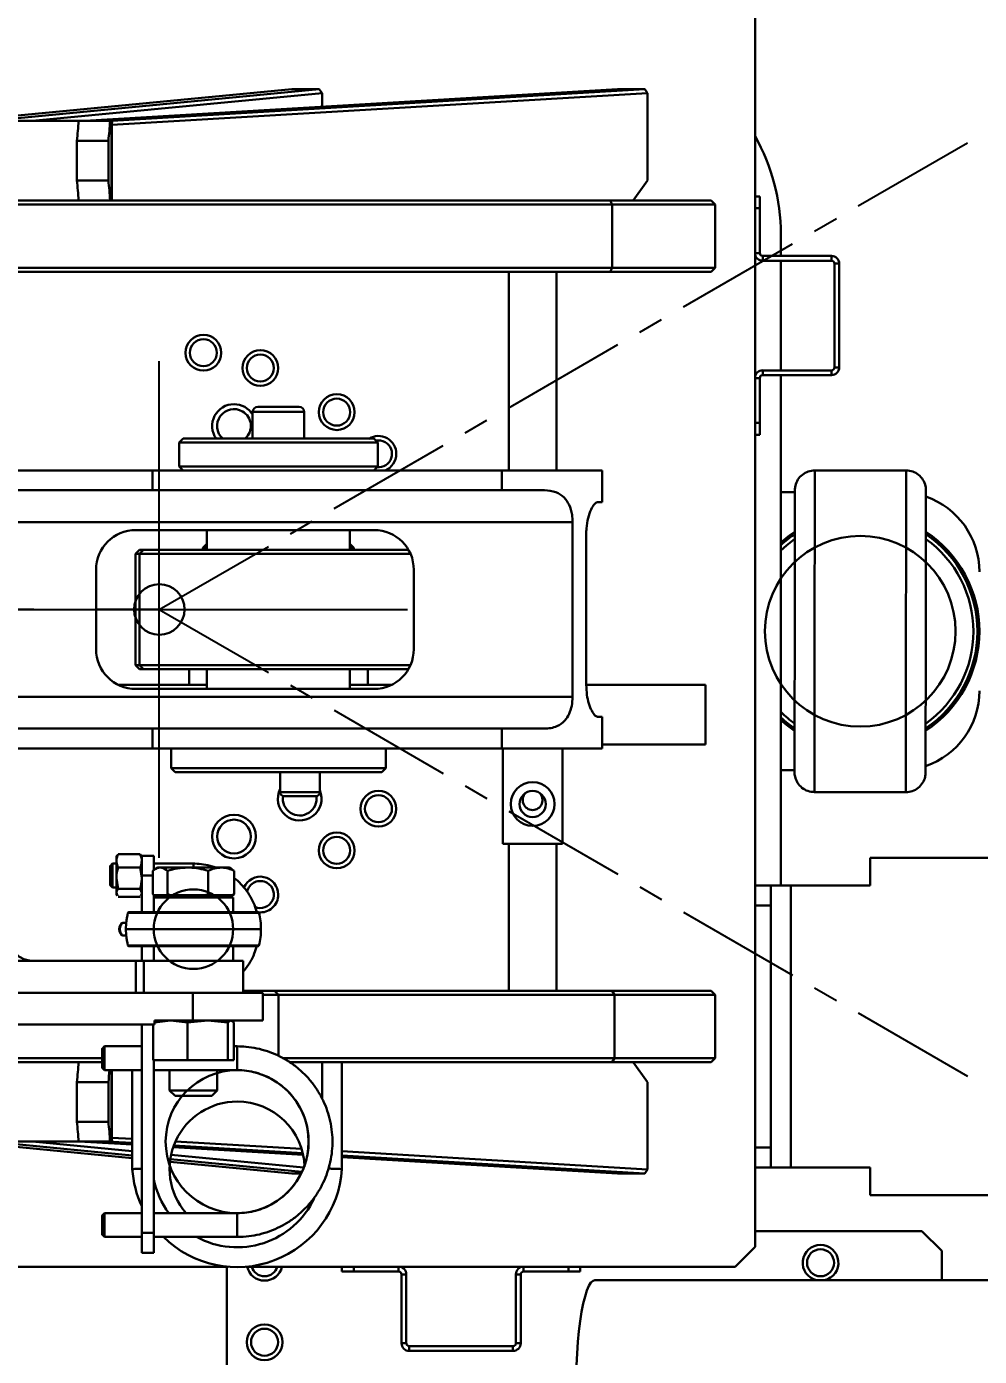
# Model space of a CAD drawing. Header units: millimetres. Extents: x 8 to 22425, y -1213 to 4973.
# Drawn here: x 2448.8 to 2688.7, y 817.8 to 1152.6 of the extents above; entities that cross this region are included whole.
import ezdxf

# ---------------------------------------------------------------- set-up
doc = ezdxf.new("R2010")
doc.units = ezdxf.units.MM
doc.header["$PDSIZE"] = -1
doc.linetypes.add('CENTER', pattern=[50.8, 31.75, -6.35, 6.35, -6.35])
doc.styles.get("Standard").update_dxf_attribs({"font": 'hyswlongfangsong.ttf'})
doc.dimstyles.new('ISO-25', dxfattribs={"dimscale": 25, "dimtxt": 3.5, "dimasz": 1.6, "dimexe": 1.25, "dimexo": 0.625, "dimtad": 1, "dimdec": 0, "dimzin": 9, "dimdsep": 46, "dimtxsty": 'Standard', "dimcen": 2.5, "dimadec": 0, "dimazin": 2, "dimtfac": 1, "dimtdec": 0, "dimtofl": 0, "dimtmove": 0, "dimatfit": 3, "dimfxl": 1, "dimarcsym": 0})

# ---------------------------------------------------------------- blocks, each defined once
blk = doc.blocks.new('*D104')
at = {"color": 0, "lineweight": -2, "transparency": 16777216}
blk.add_line((1084.44, 1294.96), (808.66, 1351.99), dxfattribs=at)
at = {"color": 0, "transparency": 16777216}
blk.add_solid([(810.01, 1358.52), (807.31, 1345.46), (769.48, 1360.09)], dxfattribs=at)
at = {"layer": 'Defpoints', "color": 0, "transparency": 16777216}
for p in [(769.48, 1360.09), (2482.24, 1005.88)]:
    blk.add_point(p, dxfattribs=at)
at = {"color": 0, "transparency": 16777216, "insert": (978.16, 1377.57), "char_height": 87.5, "attachment_point": 5, "rotation": 348.3156}
blk.add_mtext('R1749', dxfattribs=at)
blk = doc.blocks.new('*D152')
at = {"color": 0, "lineweight": -2, "transparency": 16777216}
blk.add_line((2450.69, 1005.88), (1713.38, 1005.88), dxfattribs=at)
blk.add_arc((2482.24, 1005.88), 737.61, 33.10748, 176.89252, dxfattribs=at)
at = {"color": 0, "transparency": 16777216}
for points in [[(3105.78, 1412.26), (3094.42, 1405.29), (3121.03, 1374.69)], [(1752.38, 1045.69), (1739.05, 1046.05), (1744.63, 1005.88)]]:
    blk.add_solid(points, dxfattribs=at)
at = {"layer": 'Defpoints', "color": 0, "transparency": 16777216}
for p in [(3996.92, 1880.38), (2610.33, 1732.29), (3006.19, 1308.38), (2466.32, 1005.88), (2482.24, 1005.88)]:
    blk.add_point(p, dxfattribs=at)
at = {"color": 0, "transparency": 16777216, "insert": (2216.04, 1757.1), "char_height": 87.5, "attachment_point": 5, "rotation": 19.5125}
blk.add_mtext('150°', dxfattribs=at)
blk = doc.blocks.new('*D153')
at = {"color": 0, "lineweight": -2, "transparency": 16777216}
blk.add_line((2450.69, 1005.88), (1716.02, 1005.88), dxfattribs=at)
blk.add_arc((2482.24, 1005.88), 734.97, 183.11864, 326.88136, dxfattribs=at)
at = {"color": 0, "transparency": 16777216}
for points in [[(1741.69, 965.72), (1755.02, 966.08), (1747.27, 1005.88)], [(3092.13, 607.8), (3103.49, 600.82), (3118.75, 638.4)]]:
    blk.add_solid(points, dxfattribs=at)
at = {"layer": 'Defpoints', "color": 0, "transparency": 16777216}
for p in [(2466.32, 1005.88), (2482.24, 1005.88), (3006.19, 703.38), (2009.81, 442.86), (3996.92, 131.38)]:
    blk.add_point(p, dxfattribs=at)
at = {"color": 0, "transparency": 16777216, "insert": (2307.38, 353.31), "char_height": 87.5, "attachment_point": 5, "rotation": 345}
blk.add_mtext('150°', dxfattribs=at)
blk = doc.blocks.new('*D154')
at = {"color": 0, "lineweight": -2, "transparency": 16777216}
for p, q in [((1471.02, 1400.45), (1881.36, 1240.34)), ((2482.24, 943.38), (2482.24, 1068.38)), ((2419.74, 1005.88), (2544.74, 1005.88))]:
    blk.add_line(p, q, dxfattribs=at)
at = {"color": 0, "transparency": 16777216}
blk.add_solid([(1883.79, 1246.55), (1878.94, 1234.13), (1918.63, 1225.8)], dxfattribs=at)
at = {"layer": 'Defpoints', "color": 0, "transparency": 16777216}
for p in [(1918.63, 1225.8), (2482.24, 1005.88)]:
    blk.add_point(p, dxfattribs=at)
at = {"color": 0, "transparency": 16777216, "insert": (1584.17, 1420.04), "char_height": 87.5, "attachment_point": 5, "rotation": 338.6848}
blk.add_mtext('R605', dxfattribs=at)

msp = doc.modelspace()

# ---------------------------------------------------------------- linework, layer by layer
at = {"color": 1, "linetype": 'CENTER'}
for q in [(3006.19, 1308.38), (3006.19, 703.38)]:
    msp.add_line((2482.24, 1005.88), q, dxfattribs=at)
at = {"color": 161, "lineweight": 30, "true_color": 0x67adff}
for p, q in [((2632.24, 936.38), (2632.24, 1155.38)), ((2442.24, 1129.18), (2522.53, 1136.88)), ((2515.64, 1136.88), (2442.24, 1129.84)), ((2523.22, 1135.88), (2450.28, 1128.88)), ((2597.58, 1136.88), (2463.47, 1128.93)), ((2605.15, 1135.88), (2470.29, 1127.88)), ((2470.36, 1128.93), (2604.46, 1136.88)), ((2515.64, 1136.88), (2522.53, 1136.88)), ((2522.53, 1136.88), (2523.22, 1135.88)), ((2523.22, 1135.88), (2523.22, 1132.47)), ((2597.58, 1136.88), (2604.46, 1136.88)), ((2604.46, 1136.88), (2605.15, 1135.88)), ((2605.15, 1135.88), (2605.15, 1113.88)), ((2461.92, 1128.88), (2442.24, 1128.88)), ((2461.92, 1128.88), (2469.88, 1128.88)), ((2463.41, 1128.88), (2463.47, 1128.93)), ((2463.47, 1128.93), (2470.36, 1128.93)), ((2469.88, 1128.88), (2470.24, 1128.88)), ((2470.24, 1108.88), (2470.24, 1128.88)), ((2470.36, 1128.93), (2470.29, 1127.88)), ((2470.29, 1127.88), (2470.24, 1127.88)), ((2470.29, 1127.88), (2470.29, 1127.88)), ((2470.29, 1108.88), (2470.29, 1127.88)), ((2461.47, 1123.88), (2461.47, 1113.88)), ((2469.42, 1123.88), (2461.47, 1123.88)), ((2469.42, 1123.88), (2469.42, 1113.88)), ((2461.47, 1113.88), (2469.42, 1113.88)), ((2601.53, 1108.88), (2605.15, 1113.88)), ((2443.32, 1108.88), (2595.73, 1108.88)), ((2595.73, 1108.88), (2596.3, 1107.88)), ((2595.73, 1108.88), (2621.24, 1108.88)), ((2621.24, 1108.88), (2622.24, 1107.88)), ((2632.24, 1109.88), (2633.44, 1109.88)), ((2633.44, 1109.88), (2633.44, 1106.88)), ((2596.3, 1107.88), (2440.85, 1107.88)), ((2596.3, 1091.88), (2596.3, 1107.88)), ((2622.24, 1107.88), (2596.3, 1107.88)), ((2622.24, 1107.88), (2622.24, 1091.88)), ((2633.44, 1106.88), (2632.24, 1106.88)), ((2633.44, 1095.62), (2633.44, 1106.88)), ((2638.74, 1094.88), (2638.74, 1100.38)), ((2632.24, 1095.62), (2633.44, 1095.62)), ((2634.18, 1094.88), (2634.18, 1093.68)), ((2651.5, 1094.88), (2634.18, 1094.88)), ((2651.5, 1093.68), (2651.5, 1094.88)), ((2433.02, 1091.88), (2596.3, 1091.88)), ((2596.3, 1091.88), (2595.73, 1090.88)), ((2596.3, 1091.88), (2622.24, 1091.88)), ((2622.24, 1091.88), (2621.24, 1090.88)), ((2651.5, 1093.68), (2634.18, 1093.68)), ((2638.74, 1066.08), (2638.74, 1093.68)), ((2652.24, 1066.82), (2652.24, 1092.95)), ((2653.44, 1092.95), (2652.24, 1092.95)), ((2653.44, 1066.82), (2653.44, 1092.95)), ((2595.73, 1090.88), (2432.18, 1090.88)), ((2570.24, 1090.88), (2570.24, 1040.88)), ((2582.24, 1090.88), (2582.24, 1040.88)), ((2621.24, 1090.88), (2595.73, 1090.88)), ((2634.18, 1066.08), (2634.18, 1064.88)), ((2634.18, 1066.08), (2651.5, 1066.08)), ((2634.18, 1064.88), (2651.5, 1064.88)), ((2638.74, 936.38), (2638.74, 1064.88)), ((2651.5, 1064.88), (2651.5, 1066.08)), ((2652.24, 1066.82), (2653.44, 1066.82)), ((2633.44, 1064.15), (2632.24, 1064.15)), ((2633.44, 1052.88), (2633.44, 1064.15)), ((2505.74, 1055.61), (2505.74, 1048.88)), ((2518.74, 1055.61), (2505.74, 1055.61)), ((2507.01, 1056.88), (2517.47, 1056.88)), ((2518.74, 1048.88), (2518.74, 1055.61)), ((2632.24, 1052.88), (2633.44, 1052.88)), ((2633.44, 1052.88), (2633.44, 1049.88)), ((2488.24, 1048.88), (2487.24, 1047.88)), ((2488.24, 1048.88), (2536.24, 1048.88)), ((2505.74, 1049.19), (2505.54, 1048.88)), ((2537.24, 1047.88), (2536.24, 1048.88)), ((2633.44, 1049.88), (2632.24, 1049.88)), ((2487.24, 1047.88), (2487.24, 1041.88)), ((2537.24, 1047.88), (2487.24, 1047.88)), ((2537.24, 1041.88), (2537.24, 1047.88)), ((2487.24, 1041.88), (2488.24, 1040.88)), ((2487.24, 1041.88), (2537.24, 1041.88)), ((2536.24, 1040.88), (2537.24, 1041.88)), ((2310.54, 1040.88), (2480.54, 1040.88)), ((2480.54, 1035.88), (2480.54, 1040.88)), ((2480.54, 1040.88), (2568.53, 1040.88)), ((2568.53, 1035.88), (2568.53, 1040.88)), ((2568.53, 1040.88), (2593.74, 1040.88)), ((2593.74, 1032.88), (2593.74, 1040.88)), ((2670.3, 1040.87), (2647.3, 1040.9)), ((2310.54, 1035.88), (2480.54, 1035.88)), ((2480.54, 1035.88), (2568.53, 1035.88)), ((2568.53, 1035.88), (2579.21, 1035.88)), ((2638.74, 1035.38), (2642.29, 1035.38)), ((2593.74, 1032.88), (2592.55, 1032.88)), ((1513.67, 1027.88), (2586.32, 1027.88)), ((2536.32, 1025.88), (2476.32, 1025.88)), ((2494.24, 1025.88), (2494.24, 1020.88)), ((2530.24, 1020.88), (2530.24, 1025.88)), ((2586.32, 1027.88), (2586.32, 983.88)), ((2589.74, 1024.88), (2589.74, 986.88)), ((2494.24, 1022.38), (2493.24, 1021.38)), ((2493.24, 1021.38), (2493.24, 1020.88)), ((2494.24, 1021.38), (2493.24, 1021.38)), ((2531.24, 1021.38), (2530.24, 1022.38)), ((2531.24, 1021.38), (2530.24, 1021.38)), ((2531.24, 1020.88), (2531.24, 1021.38)), ((2477.24, 1020.88), (2476.24, 1019.88)), ((2476.24, 1019.88), (2476.24, 991.88)), ((2477.24, 1019.88), (2476.24, 1019.88)), ((2478.24, 1020.88), (2477.24, 1019.88)), ((2477.24, 1020.88), (2478.24, 1020.88)), ((2477.24, 1019.88), (2477.24, 991.88)), ((2545.48, 1019.88), (2477.24, 1019.88)), ((2478.24, 1020.88), (2544.98, 1020.88)), ((2466.32, 1015.88), (2466.32, 995.88)), ((2546.32, 995.88), (2546.32, 1015.88)), ((2482.24, 1005.88), (2466.32, 1005.88)), ((2476.24, 991.88), (2477.24, 990.88)), ((2476.24, 991.88), (2477.24, 991.88)), ((2477.24, 991.88), (2478.24, 990.88)), ((2477.24, 991.88), (2545.48, 991.88)), ((2478.24, 990.88), (2477.24, 990.88)), ((2544.98, 990.88), (2478.24, 990.88)), ((2489.74, 990.88), (2489.74, 986.88)), ((2494.24, 990.88), (2494.24, 985.88)), ((2530.24, 985.88), (2530.24, 990.88)), ((2534.74, 986.88), (2534.74, 990.88)), ((2494.24, 986.88), (2471.96, 986.88)), ((2476.32, 985.88), (2536.32, 985.88)), ((2540.68, 986.88), (2530.24, 986.88)), ((2589.74, 986.88), (2619.74, 986.88)), ((2619.74, 986.88), (2619.74, 971.88)), ((1522.24, 983.88), (2586.32, 983.88)), ((2592.55, 978.88), (2593.74, 978.88)), ((2593.74, 970.88), (2593.74, 978.88)), ((2310.54, 975.88), (2480.54, 975.88)), ((2480.54, 970.88), (2480.54, 975.88)), ((2568.53, 975.88), (2480.54, 975.88)), ((2568.53, 970.88), (2568.53, 975.88)), ((2579.21, 975.88), (2568.53, 975.88)), ((2619.74, 971.88), (2593.74, 971.88)), ((2310.54, 970.88), (2480.54, 970.88)), ((2480.54, 970.88), (2568.53, 970.88)), ((2485.24, 970.88), (2485.24, 965.88)), ((2539.24, 965.88), (2539.24, 970.88)), ((2568.53, 970.88), (2593.74, 970.88)), ((2568.74, 970.88), (2568.74, 946.88)), ((2583.74, 946.88), (2583.74, 970.88)), ((2485.24, 965.88), (2486.24, 964.88)), ((2485.24, 965.88), (2519.23, 965.88)), ((2518.97, 964.88), (2486.24, 964.88)), ((2512.68, 964.88), (2512.68, 959.86)), ((2538.24, 964.88), (2518.97, 964.88)), ((2519.23, 965.88), (2539.24, 965.88)), ((2522.68, 959.86), (2522.68, 964.88)), ((2538.24, 964.88), (2539.24, 965.88)), ((2638.74, 965.38), (2642.19, 965.38)), ((2512.68, 959.86), (2519.86, 959.86)), ((2519.43, 958.88), (2513.66, 958.88)), ((2521.7, 958.88), (2519.43, 958.88)), ((2519.86, 959.86), (2522.68, 959.86)), ((2670.19, 959.87), (2647.19, 959.9)), ((2471.86, 944.27), (2471.74, 943.96)), ((2477.42, 944.27), (2471.86, 944.27)), ((2477.56, 943.96), (2477.42, 944.27)), ((2568.74, 946.88), (2583.74, 946.88)), ((2570.24, 946.88), (2570.24, 909.88)), ((2582.24, 946.88), (2582.24, 909.88)), ((2470.46, 941.88), (2469.84, 941.26)), ((2470.46, 941.88), (2469.84, 941.26)), ((2471.44, 941.88), (2470.46, 941.88)), ((2470.46, 941.88), (2470.46, 941.88)), ((2471.67, 943.99), (2471.44, 943.59)), ((2477.42, 940.9), (2471.86, 940.9)), ((2477.42, 940.9), (2477.84, 938.21)), ((2477.84, 943.59), (2477.61, 943.99)), ((2477.84, 943.88), (2477.84, 943.88)), ((2477.84, 943.88), (2477.84, 943.88)), ((2477.84, 943.88), (2477.84, 943.88)), ((2477.84, 943.88), (2480.84, 943.88)), ((2490.84, 941.88), (2480.84, 941.88)), ((2481.84, 940.88), (2481.21, 940.51)), ((2482.44, 940.88), (2481.84, 940.88)), ((2482.44, 940.88), (2489.43, 940.88)), ((2497.83, 940.88), (2489.43, 940.88)), ((2499.84, 940.88), (2497.83, 940.88)), ((2500.48, 940.51), (2499.84, 940.88)), ((2661.24, 936.38), (2661.24, 943.38)), ((2692.24, 943.38), (2661.24, 943.38)), ((2471.86, 935.51), (2471.44, 938.21)), ((2477.84, 938.88), (2477.84, 929.63)), ((2480.58, 938.88), (2477.84, 938.88)), ((2480.58, 934.19), (2480.58, 940.08)), ((2484.3, 934.19), (2484.3, 940.08)), ((2494.56, 934.19), (2494.56, 940.08)), ((2501.11, 940.08), (2500.47, 940.42)), ((2501.11, 934.19), (2501.11, 940.08)), ((2469.84, 936.49), (2470.46, 935.88)), ((2469.84, 936.49), (2470.46, 935.88)), ((2470.46, 935.88), (2471.44, 935.88)), ((2470.46, 935.88), (2470.46, 935.88)), ((2471.74, 933.8), (2471.44, 934.5)), ((2477.42, 935.51), (2471.86, 935.51)), ((2477.42, 935.51), (2477.84, 934.5)), ((2480.85, 933.98), (2480.58, 934.19)), ((2484.3, 934.19), (2484.03, 933.98)), ((2485.04, 933.98), (2484.3, 934.19)), ((2494.56, 934.19), (2493.82, 933.98)), ((2495.03, 933.98), (2494.56, 934.19)), ((2501.11, 934.19), (2500.64, 933.98)), ((2500.84, 933.98), (2501.11, 934.19)), ((2632.24, 936.38), (2636.24, 936.38)), ((2632.24, 931.38), (2632.24, 936.38)), ((2636.24, 936.38), (2636.24, 931.38)), ((2641.24, 936.38), (2636.24, 936.38)), ((2641.24, 936.38), (2661.24, 936.38)), ((2641.24, 865.38), (2641.24, 936.38)), ((2471.44, 934.16), (2471.67, 933.76)), ((2477.42, 933.49), (2471.86, 933.49)), ((2477.61, 933.76), (2477.84, 934.16)), ((2477.84, 929.63), (2477.84, 934.16)), ((2477.84, 934.16), (2477.84, 929.63)), ((2477.84, 929.63), (2477.84, 934.16)), ((2480.84, 933.99), (2480.84, 929.8)), ((2480.84, 933.38), (2480.84, 929.63)), ((2480.84, 933.38), (2500.84, 933.38)), ((2482.44, 933.98), (2480.85, 933.98)), ((2481.84, 933.98), (2481.84, 933.38)), ((2481.84, 933.98), (2481.84, 933.38)), ((2484.03, 933.98), (2482.44, 933.98)), ((2484.03, 933.98), (2485.04, 933.98)), ((2489.43, 933.98), (2485.04, 933.98)), ((2493.82, 933.98), (2489.43, 933.98)), ((2493.82, 933.98), (2495.03, 933.98)), ((2497.83, 933.98), (2495.03, 933.98)), ((2500.64, 933.98), (2497.83, 933.98)), ((2499.84, 933.38), (2499.84, 933.98)), ((2500.64, 933.98), (2500.84, 933.98)), ((2500.84, 929.63), (2500.84, 933.38)), ((2632.24, 870.38), (2632.24, 931.38)), ((2636.24, 931.38), (2632.24, 931.38)), ((2636.24, 870.38), (2636.24, 931.38)), ((2507.34, 929.48), (2474.34, 929.48)), ((2507.15, 929.63), (2474.54, 929.63)), ((2480.78, 929.75), (2480.84, 929.8)), ((2480.79, 929.63), (2480.78, 929.75)), ((2480.78, 929.75), (2480.78, 929.75)), ((2506.7, 929.71), (2507.04, 929.64)), ((2472.64, 926.69), (2472.47, 926.44)), ((2472.47, 924.32), (2472.64, 924.08)), ((2473.1, 926.98), (2473.92, 926.98)), ((2473.1, 926.98), (2473.1, 926.98)), ((2490.84, 925.38), (2473.84, 925.38)), ((2490.84, 925.38), (2507.84, 925.38)), ((2473.1, 923.78), (2473.92, 923.78)), ((2473.1, 923.78), (2473.1, 923.78)), ((2474.34, 921.28), (2507.34, 921.28)), ((2474.54, 921.13), (2507.15, 921.13)), ((2477.84, 917.38), (2477.84, 921.13)), ((2477.84, 921.13), (2477.84, 917.38)), ((2477.84, 917.38), (2477.84, 921.13)), ((2477.84, 921.13), (2477.84, 917.38)), ((2480.84, 921.13), (2480.84, 917.38)), ((2480.84, 921.13), (2480.84, 917.38)), ((2500.84, 917.38), (2500.84, 921.13)), ((2439.45, 917.38), (2476.3, 917.38)), ((2476.3, 909.38), (2476.3, 917.38)), ((2478.32, 917.38), (2476.3, 917.38)), ((2478.32, 917.38), (2478.32, 909.38)), ((2478.32, 917.38), (2478.34, 917.38)), ((2478.34, 917.38), (2478.34, 909.38)), ((2478.34, 917.38), (2478.34, 917.38)), ((2478.34, 909.38), (2478.34, 917.38)), ((2478.34, 917.38), (2479.66, 917.38)), ((2479.66, 917.38), (2503.34, 917.38)), ((2503.34, 909.38), (2503.34, 917.38)), ((2490.68, 909.38), (2227.08, 909.38)), ((2490.68, 902.38), (2490.68, 909.38)), ((2508.34, 909.38), (2490.68, 909.38)), ((2503.34, 909.88), (2511.24, 909.88)), ((2508.34, 902.38), (2508.34, 909.38)), ((2512.24, 908.88), (2508.34, 908.88)), ((2511.24, 909.88), (2512.24, 908.88)), ((2511.24, 909.88), (2596.28, 909.88)), ((2512.24, 908.88), (2512.24, 893.49)), ((2596.86, 908.88), (2512.24, 908.88)), ((2596.28, 909.88), (2596.86, 908.88)), ((2596.28, 909.88), (2621.24, 909.88)), ((2596.86, 892.88), (2596.86, 908.88)), ((2622.24, 908.88), (2596.86, 908.88)), ((2621.24, 909.88), (2622.24, 908.88)), ((2622.24, 908.88), (2622.24, 892.88)), ((2481, 901.38), (2236.76, 901.38)), ((2477.84, 895.88), (2477.84, 901.38)), ((2477.84, 901.38), (2477.84, 895.88)), ((2477.84, 895.88), (2477.84, 901.38)), ((2477.84, 901.38), (2477.84, 848.88)), ((2480.69, 892.38), (2480.69, 901.38)), ((2490.68, 902.38), (2481, 902.38)), ((2481, 901.38), (2481, 902.38)), ((2485.03, 902.38), (2481, 901.89)), ((2481, 902.07), (2481.26, 902.26)), ((2489.37, 901.85), (2485.03, 902.38)), ((2494.44, 902.38), (2489.37, 901.85)), ((2489.37, 892.38), (2489.37, 901.85)), ((2508.34, 902.38), (2490.68, 902.38)), ((2499.52, 901.85), (2494.44, 902.38)), ((2500.26, 902.38), (2499.52, 901.85)), ((2499.52, 892.38), (2499.52, 901.85)), ((2501, 901.85), (2500.43, 902.26)), ((2501, 892.38), (2501, 901.85)), ((2468.46, 895.88), (2467.84, 895.26)), ((2468.46, 895.88), (2467.84, 895.26)), ((2477.84, 895.88), (2468.46, 895.88)), ((2468.46, 895.88), (2468.46, 895.88)), ((2501.84, 895.88), (2501, 895.88)), ((2347.77, 892.88), (2467.84, 892.88)), ((2467.84, 891.88), (2354.15, 891.88)), ((2489.37, 892.38), (2480.69, 892.38)), ((2480.84, 892.38), (2480.84, 848.88)), ((2499.52, 892.38), (2489.37, 892.38)), ((2501, 892.38), (2499.52, 892.38)), ((2513.26, 892.88), (2596.86, 892.88)), ((2524, 891.88), (2514.96, 891.88)), ((2523.24, 882.69), (2523.24, 891.88)), ((2524, 891.88), (2528.24, 891.88)), ((2596.28, 891.88), (2528.24, 891.88)), ((2528.24, 891.88), (2528.24, 864.98)), ((2596.86, 892.88), (2596.28, 891.88)), ((2621.24, 891.88), (2596.28, 891.88)), ((2596.86, 892.88), (2622.24, 892.88)), ((2605.15, 886.88), (2601.53, 891.88)), ((2622.24, 892.88), (2621.24, 891.88)), ((2467.84, 890.49), (2468.46, 889.88)), ((2467.84, 890.49), (2468.46, 889.88)), ((2468.46, 889.88), (2477.84, 889.88)), ((2468.46, 889.88), (2468.46, 889.88)), ((2470.24, 871.88), (2470.24, 889.88)), ((2470.29, 889.88), (2470.29, 872.88)), ((2475.44, 864.98), (2475.44, 889.88)), ((2477.84, 853.88), (2477.84, 889.88)), ((2477.84, 889.88), (2477.84, 853.88)), ((2477.84, 853.88), (2477.84, 889.88)), ((2480.84, 889.88), (2501.84, 889.88)), ((2480.84, 889.88), (2480.84, 853.88)), ((2484.84, 889.88), (2484.84, 884.78)), ((2496.84, 884.78), (2496.84, 889.88)), ((2469.42, 886.88), (2461.47, 886.88)), ((2461.47, 886.88), (2461.47, 876.88)), ((2469.42, 886.88), (2469.42, 876.88)), ((2484.84, 884.78), (2486.24, 883.38)), ((2484.84, 884.78), (2496.84, 884.78)), ((2495.44, 883.38), (2496.84, 884.78)), ((2605.15, 864.88), (2605.15, 886.88)), ((2495.44, 883.38), (2486.24, 883.38)), ((2461.47, 876.88), (2469.42, 876.88)), ((2461.92, 871.88), (2427.24, 871.88)), ((2433.04, 871.81), (2475.44, 867.74)), ((2475.44, 868.4), (2439.92, 871.81)), ((2450.28, 871.88), (2475.44, 869.47)), ((2469.88, 871.88), (2461.92, 871.88)), ((2463.47, 871.84), (2463.41, 871.88)), ((2470.36, 871.84), (2463.47, 871.84)), ((2463.47, 871.84), (2475.44, 871.13)), ((2469.88, 871.88), (2470.24, 871.88)), ((2470.24, 872.88), (2470.29, 872.88)), ((2470.29, 872.88), (2475.44, 872.58)), ((2470.29, 872.88), (2470.29, 872.88)), ((2470.29, 872.88), (2470.36, 871.84)), ((2475.44, 871.54), (2470.36, 871.84)), ((2518.36, 868.99), (2485.91, 870.92)), ((2486.33, 871.93), (2518.07, 870.05)), ((2518.13, 864.3), (2485.03, 867.48)), ((2485.22, 868.53), (2518.58, 865.33)), ((2485.77, 870.52), (2518.46, 868.58)), ((2528.24, 869.45), (2605.15, 864.88)), ((2604.46, 863.88), (2528.24, 868.4)), ((2528.24, 868), (2597.58, 863.88)), ((2632.24, 870.38), (2636.24, 870.38)), ((2632.24, 865.38), (2632.24, 870.38)), ((2636.24, 870.38), (2636.24, 865.38)), ((2484.94, 866.83), (2515.64, 863.88)), ((2517.95, 863.88), (2515.64, 863.88)), ((2604.46, 863.88), (2597.58, 863.88)), ((2605.15, 864.88), (2604.46, 863.88)), ((2632.24, 845.38), (2632.24, 865.38)), ((2636.24, 865.38), (2632.24, 865.38)), ((2636.24, 865.38), (2641.24, 865.38)), ((2661.24, 865.38), (2641.24, 865.38)), ((2661.24, 858.38), (2661.24, 865.38)), ((2661.24, 858.38), (2692.24, 858.38)), ((2468.46, 853.88), (2467.84, 853.26)), ((2468.46, 853.88), (2467.84, 853.26)), ((2477.84, 853.88), (2468.46, 853.88)), ((2468.46, 853.88), (2468.46, 853.88)), ((2501.84, 853.88), (2480.84, 853.88)), ((2467.84, 848.49), (2468.46, 847.88)), ((2467.84, 848.49), (2468.46, 847.88)), ((2468.46, 847.88), (2477.84, 847.88)), ((2468.46, 847.88), (2468.46, 847.88)), ((2477.84, 848.88), (2480.84, 848.88)), ((2480.84, 847.88), (2501.84, 847.88)), ((2632.24, 849.38), (2674.24, 849.38)), ((2679.24, 844.38), (2674.24, 849.38)), ((2477.84, 843.88), (2477.84, 843.88)), ((2477.84, 843.88), (2477.84, 843.88)), ((2477.84, 843.88), (2477.84, 843.88)), ((2480.84, 843.88), (2477.84, 843.88)), ((2627.24, 840.38), (2632.24, 845.38)), ((2679.24, 844.38), (2679.24, 836.99)), ((2427.24, 840.38), (2499.54, 840.38)), ((2499.24, 810.12), (2499.24, 840.38)), ((2504.14, 840.38), (2627.24, 840.38)), ((2528.24, 839.18), (2528.24, 840.38)), ((2531.24, 839.18), (2528.24, 839.18)), ((2531.24, 840.38), (2531.24, 839.18)), ((2531.24, 839.18), (2542.5, 839.18)), ((2542.5, 839.18), (2542.5, 840.38)), ((2544.44, 838.45), (2543.24, 838.45)), ((2543.24, 838.45), (2543.24, 821.12)), ((2544.44, 838.45), (2544.44, 821.12)), ((2572.04, 821.12), (2572.04, 838.45)), ((2573.24, 838.45), (2572.04, 838.45)), ((2573.24, 821.12), (2573.24, 838.45)), ((2573.98, 840.38), (2573.98, 839.18)), ((2573.98, 839.18), (2585.24, 839.18)), ((2585.24, 839.18), (2585.24, 840.38)), ((2588.24, 839.18), (2585.24, 839.18)), ((2588.24, 840.38), (2588.24, 839.18)), ((2788.9, 836.99), (2591.94, 836.99)), ((2543.24, 821.12), (2544.44, 821.12)), ((2545.18, 820.38), (2545.18, 819.18)), ((2545.18, 820.38), (2571.3, 820.38)), ((2571.3, 819.18), (2571.3, 820.38)), ((2572.04, 821.12), (2573.24, 821.12)), ((2545.18, 819.18), (2571.3, 819.18))]:
    msp.add_line(p, q, dxfattribs=at)
at = {"color": 161, "lineweight": 30, "true_color": 0x67adff, "flags": 128}
for points in [[(2647.3, 1040.9), (2647.3, 1040.52), (2647.29, 1039.78), (2647.29, 1038.69), (2647.29, 1037.25), (2647.29, 1035.47), (2647.29, 1033.39), (2647.28, 1031), (2647.28, 1028.34), (2647.28, 1025.42), (2647.27, 1022.28), (2647.27, 1018.95), (2647.26, 1015.44), (2647.26, 1011.8), (2647.25, 1008.06), (2647.25, 1004.25), (2647.24, 1000.4), (2647.24, 996.55), (2647.23, 992.74), (2647.23, 989), (2647.22, 985.36), (2647.22, 981.85), (2647.21, 978.51), (2647.21, 975.37), (2647.2, 972.46), (2647.2, 969.8), (2647.2, 967.41), (2647.19, 965.32), (2647.19, 963.55), (2647.19, 962.11), (2647.19, 961.01), (2647.19, 960.28), (2647.19, 959.9)], [(2670.19, 959.87), (2670.19, 960.24), (2670.19, 960.98), (2670.19, 962.08), (2670.19, 963.52), (2670.19, 965.29), (2670.2, 967.38), (2670.2, 969.76), (2670.2, 972.43), (2670.21, 975.34), (2670.21, 978.48), (2670.22, 981.82), (2670.22, 985.32), (2670.23, 988.96), (2670.23, 992.71), (2670.24, 996.52), (2670.24, 1000.37), (2670.25, 1004.21), (2670.25, 1008.03), (2670.26, 1011.77), (2670.26, 1015.41), (2670.27, 1018.91), (2670.27, 1022.25), (2670.28, 1025.39), (2670.28, 1028.31), (2670.28, 1030.97), (2670.29, 1033.35), (2670.29, 1035.44), (2670.29, 1037.22), (2670.29, 1038.66), (2670.29, 1039.75), (2670.3, 1040.49), (2670.3, 1040.87)], [(2642.19, 964.91), (2642.19, 965.28), (2642.19, 966.01), (2642.2, 967.1), (2642.2, 968.53), (2642.2, 970.28), (2642.2, 972.34), (2642.21, 974.68), (2642.21, 977.29), (2642.21, 980.13), (2642.22, 983.19), (2642.22, 986.41), (2642.23, 989.79), (2642.23, 993.26), (2642.24, 996.82), (2642.24, 1000.41), (2642.25, 1003.99), (2642.25, 1007.55), (2642.26, 1011.02), (2642.26, 1014.4), (2642.26, 1017.62), (2642.27, 1020.68), (2642.27, 1023.52), (2642.28, 1026.13), (2642.28, 1028.47), (2642.28, 1030.53), (2642.28, 1032.28), (2642.29, 1033.71), (2642.29, 1034.8), (2642.29, 1035.53), (2642.29, 1035.9)], [(2675.29, 1035.86), (2675.29, 1035.48), (2675.29, 1034.75), (2675.29, 1033.67), (2675.28, 1032.24), (2675.28, 1030.49), (2675.28, 1028.43), (2675.28, 1026.08), (2675.27, 1023.47), (2675.27, 1020.63), (2675.26, 1017.58), (2675.26, 1014.35), (2675.26, 1010.98), (2675.25, 1007.5), (2675.25, 1003.95), (2675.24, 1000.36), (2675.24, 996.77), (2675.23, 993.22), (2675.23, 989.74), (2675.22, 986.37), (2675.22, 983.14), (2675.21, 980.09), (2675.21, 977.25), (2675.21, 974.64), (2675.2, 972.29), (2675.2, 970.23), (2675.2, 968.48), (2675.2, 967.05), (2675.19, 965.97), (2675.19, 965.24), (2675.19, 964.86)], [(2638.74, 1022.74), (2641.02, 1024.59), (2642.28, 1025.46)], [(2642.27, 1023.64), (2640.15, 1021.98), (2638.74, 1020.69)], [(2642.21, 975.35), (2640.16, 976.83), (2638.74, 978.02)], [(2469.84, 938.81), (2469.84, 937.9), (2469.84, 937.14), (2469.84, 936.65), (2469.84, 936.49), (2469.84, 936.7), (2469.84, 937.24), (2469.84, 938.03), (2469.84, 938.95), (2469.84, 939.85), (2469.84, 940.61), (2469.84, 941.11), (2469.84, 941.26), (2469.84, 941.05), (2469.84, 940.51), (2469.84, 939.73), (2469.84, 938.81)], [(2469.84, 938.81), (2469.84, 937.9), (2469.84, 937.14), (2469.84, 936.65), (2469.84, 936.49), (2469.84, 936.7), (2469.84, 937.24), (2469.84, 938.03), (2469.84, 938.95), (2469.84, 939.85), (2469.84, 940.61), (2469.84, 941.11), (2469.84, 941.26), (2469.84, 941.05), (2469.84, 940.51), (2469.84, 939.73), (2469.84, 938.81)], [(2470.46, 935.88), (2470.46, 935.94), (2470.46, 936.32), (2470.46, 937.02), (2470.46, 937.93), (2470.46, 938.96), (2470.46, 939.98), (2470.46, 940.87), (2470.46, 941.52), (2470.46, 941.85), (2470.46, 941.88)], [(2471.44, 942.58), (2471.44, 942.93), (2471.44, 943.21), (2471.44, 943.42), (2471.44, 943.54), (2471.44, 943.59), (2471.44, 943.56), (2471.44, 943.45), (2471.44, 943.25)], [(2471.44, 942.58), (2471.44, 942.93), (2471.44, 943.21), (2471.44, 943.42), (2471.44, 943.54), (2471.44, 943.59), (2471.44, 943.56), (2471.44, 943.45), (2471.44, 943.25)], [(2471.44, 943.25), (2471.44, 942.99), (2471.44, 942.65), (2471.44, 942.25), (2471.44, 941.88)], [(2471.44, 943.25), (2471.44, 942.99), (2471.44, 942.65), (2471.44, 942.25), (2471.44, 941.88)], [(2471.44, 938.21), (2471.44, 938.82), (2471.44, 939.44), (2471.44, 940.04), (2471.44, 940.63), (2471.44, 941.19), (2471.44, 941.7), (2471.44, 942.17), (2471.44, 942.58)], [(2471.44, 941.88), (2471.44, 942.17), (2471.44, 942.58)], [(2477.84, 943.88), (2477.84, 943.78), (2477.84, 943.59)], [(2477.84, 943.59), (2477.84, 943.78), (2477.84, 943.88)], [(2477.84, 943.88), (2477.84, 943.78), (2477.84, 943.59)], [(2477.84, 938.88), (2477.84, 939.85), (2477.84, 940.79), (2477.84, 941.65), (2477.84, 942.41), (2477.84, 943.03), (2477.84, 943.5), (2477.84, 943.78), (2477.84, 943.88)], [(2477.84, 943.59), (2477.84, 943.59), (2477.84, 943.54), (2477.84, 943.42), (2477.84, 943.21), (2477.84, 942.93), (2477.84, 942.58)], [(2477.84, 942.58), (2477.84, 942.17), (2477.84, 941.7), (2477.84, 941.19), (2477.84, 940.63), (2477.84, 940.04), (2477.84, 939.44), (2477.84, 938.82), (2477.84, 938.21)], [(2480.84, 943.88), (2480.84, 943.78), (2480.84, 943.5), (2480.84, 943.03), (2480.84, 942.41), (2480.84, 941.65), (2480.84, 940.79), (2480.84, 940.29)], [(2490.84, 940.88), (2490.84, 941.52), (2490.84, 941.85), (2490.84, 941.88)], [(2471.44, 934.5), (2471.44, 934.77), (2471.44, 935.1), (2471.44, 935.5), (2471.44, 935.96), (2471.44, 936.47), (2471.44, 937.02), (2471.44, 937.6), (2471.44, 938.21)], [(2477.84, 938.21), (2477.84, 937.6), (2477.84, 937.02), (2477.84, 936.47), (2477.84, 935.96), (2477.84, 935.5), (2477.84, 935.1), (2477.84, 934.77), (2477.84, 934.5)], [(2471.44, 935.88), (2471.44, 935.58), (2471.44, 935.17)], [(2471.44, 934.5), (2471.44, 934.77), (2471.44, 935.1), (2471.44, 935.5), (2471.44, 935.88)], [(2471.44, 935.88), (2471.44, 935.58), (2471.44, 935.17)], [(2471.44, 934.16), (2471.44, 934.19), (2471.44, 934.31), (2471.44, 934.5)], [(2471.44, 934.16), (2471.44, 934.19), (2471.44, 934.31), (2471.44, 934.5)], [(2477.84, 934.5), (2477.84, 934.31), (2477.84, 934.19), (2477.84, 934.16)], [(2473.1, 923.78), (2472.8, 923.9), (2472.54, 924.25), (2472.36, 924.77), (2472.3, 925.38), (2472.36, 925.99), (2472.54, 926.51), (2472.8, 926.86), (2473.1, 926.98)], [(2473.1, 926.98), (2472.79, 926.86), (2472.64, 926.69)], [(2472.64, 924.08), (2472.79, 923.9), (2473.1, 923.78)], [(2467.84, 892.88), (2467.84, 891.96), (2467.84, 891.19), (2467.84, 890.67), (2467.84, 890.49), (2467.84, 890.67), (2467.84, 891.19), (2467.84, 891.96), (2467.84, 892.88), (2467.84, 893.79), (2467.84, 894.56), (2467.84, 895.08), (2467.84, 895.26), (2467.84, 895.08), (2467.84, 894.56), (2467.84, 893.79), (2467.84, 892.88)], [(2467.84, 892.88), (2467.84, 891.96), (2467.84, 891.19), (2467.84, 890.67), (2467.84, 890.49), (2467.84, 890.67), (2467.84, 891.19), (2467.84, 891.96), (2467.84, 892.88), (2467.84, 893.79), (2467.84, 894.56), (2467.84, 895.08), (2467.84, 895.26), (2467.84, 895.08), (2467.84, 894.56), (2467.84, 893.79), (2467.84, 892.88)], [(2468.46, 889.88), (2468.46, 889.92), (2468.46, 890.28), (2468.46, 890.95), (2468.46, 891.85), (2468.46, 892.88), (2468.46, 893.9), (2468.46, 894.81), (2468.46, 895.47), (2468.46, 895.83), (2468.46, 895.88)], [(2477.84, 895.88), (2477.84, 896.13), (2477.84, 896.13), (2477.84, 895.88)], [(2477.84, 895.88), (2477.84, 896.13), (2477.84, 896.13), (2477.84, 895.78), (2477.84, 895.11), (2477.84, 894.2), (2477.84, 893.15), (2477.84, 892.07), (2477.84, 891.07), (2477.84, 890.27), (2477.84, 889.76), (2477.84, 889.58), (2477.84, 889.58)], [(2501.84, 892.88), (2501.84, 893.9), (2501.84, 894.81), (2501.84, 895.47), (2501.84, 895.83), (2501.84, 895.88)], [(2501.84, 889.88), (2501.84, 889.92), (2501.84, 890.28), (2501.84, 890.95), (2501.84, 891.85), (2501.84, 892.88)], [(2477.84, 889.58), (2477.84, 889.76), (2477.84, 889.88)], [(2477.84, 889.88), (2477.84, 889.76), (2477.84, 889.58)], [(2477.84, 889.58), (2477.84, 889.76), (2477.84, 889.88)], [(2468.46, 853.88), (2468.46, 853.83), (2468.46, 853.47), (2468.46, 852.81), (2468.46, 851.9), (2468.46, 850.88)], [(2477.84, 853.88), (2477.84, 854.13), (2477.84, 854.13), (2477.84, 853.88)], [(2477.84, 853.88), (2477.84, 854.13), (2477.84, 854.13), (2477.84, 853.78), (2477.84, 853.11), (2477.84, 852.2), (2477.84, 851.15), (2477.84, 850.07), (2477.84, 849.07), (2477.84, 848.27), (2477.84, 847.76), (2477.84, 847.58), (2477.84, 847.58)], [(2501.84, 853.88), (2501.84, 853.83), (2501.84, 853.47), (2501.84, 852.81), (2501.84, 851.9), (2501.84, 850.88)], [(2467.84, 850.88), (2467.84, 849.96), (2467.84, 849.19), (2467.84, 848.67), (2467.84, 848.49), (2467.84, 848.67), (2467.84, 849.19), (2467.84, 849.96), (2467.84, 850.88), (2467.84, 851.79), (2467.84, 852.56), (2467.84, 853.08), (2467.84, 853.26), (2467.84, 853.08), (2467.84, 852.56), (2467.84, 851.79), (2467.84, 850.88)], [(2467.84, 850.88), (2467.84, 849.96), (2467.84, 849.19), (2467.84, 848.67), (2467.84, 848.49), (2467.84, 848.67), (2467.84, 849.19), (2467.84, 849.96), (2467.84, 850.88), (2467.84, 851.79), (2467.84, 852.56), (2467.84, 853.08), (2467.84, 853.26), (2467.84, 853.08), (2467.84, 852.56), (2467.84, 851.79), (2467.84, 850.88)], [(2468.46, 850.88), (2468.46, 849.85), (2468.46, 848.95), (2468.46, 848.28), (2468.46, 847.92), (2468.46, 847.88)], [(2501.84, 850.88), (2501.84, 849.85), (2501.84, 848.95), (2501.84, 848.28), (2501.84, 847.92), (2501.84, 847.88)], [(2477.84, 843.88), (2477.84, 843.97), (2477.84, 844.26), (2477.84, 844.72), (2477.84, 845.34), (2477.84, 846.1), (2477.84, 846.96), (2477.84, 847.9), (2477.84, 848.88)], [(2477.84, 847.88), (2477.84, 846.96), (2477.84, 846.1), (2477.84, 845.34), (2477.84, 844.72), (2477.84, 844.26), (2477.84, 843.97), (2477.84, 843.88)], [(2477.84, 843.88), (2477.84, 843.97), (2477.84, 844.26), (2477.84, 844.72), (2477.84, 845.34), (2477.84, 846.1), (2477.84, 846.96), (2477.84, 847.88)], [(2477.84, 847.58), (2477.84, 847.76), (2477.84, 847.88)], [(2477.84, 847.88), (2477.84, 847.76), (2477.84, 847.58)], [(2477.84, 847.88), (2477.84, 846.96), (2477.84, 846.1), (2477.84, 845.34), (2477.84, 844.72), (2477.84, 844.26), (2477.84, 843.97), (2477.84, 843.88)], [(2477.84, 847.58), (2477.84, 847.76), (2477.84, 847.88)], [(2480.84, 848.88), (2480.84, 847.9), (2480.84, 846.96), (2480.84, 846.1), (2480.84, 845.34), (2480.84, 844.72), (2480.84, 844.26), (2480.84, 843.97), (2480.84, 843.88)], [(2591.94, 836.99), (2591.47, 836.86), (2590.94, 836.38), (2590.41, 835.55), (2589.91, 834.38), (2589.44, 832.89), (2589, 831.1), (2588.59, 829.03), (2588.23, 826.71), (2587.92, 824.17), (2587.66, 821.44), (2587.46, 818.56), (2587.31, 815.57)]]:
    msp.add_lwpolyline(points, dxfattribs=at)
at = {"color": 161, "lineweight": 30, "true_color": 0x67adff}
for centre, radius in [((2493.35, 1070.51), 4.5), ((2493.35, 1070.51), 3.4), ((2507.69, 1066.67), 4.5), ((2507.69, 1066.67), 3.4), ((2526.92, 1055.56), 4.5), ((2526.92, 1055.56), 3.4), ((2658.74, 1000.38), 24), ((2482.24, 1005.88), 6.36), ((2576.24, 956.88), 5.5), ((2537.42, 955.7), 4.5), ((2537.42, 955.7), 3.4), ((2576.24, 956.88), 3.3), ((2501.05, 948.7), 5.5), ((2501.05, 948.7), 4.25), ((2526.92, 945.21), 4.5), ((2526.92, 945.21), 3.4), ((2490.84, 925.38), 10), ((2490.84, 925.38), 10), ((2501.84, 871.88), 18), ((2501.84, 871.88), 18), ((2648.74, 841.38), 3.4), ((2508.74, 821.38), 4.5), ((2508.74, 821.38), 3.4)]:
    msp.add_circle(centre, radius, dxfattribs=at)
at = {"lineweight": 30}
msp.add_arc((2482.24, 1005.88), 605, 30, 330, dxfattribs=at)
at = {"color": 161, "lineweight": 30, "true_color": 0x67adff}
for centre, radius, start, end in [((2588.74, 1100.38), 50, 0, 29.5414), ((2634.18, 1095.62), 1.94, 180, 270), ((2634.18, 1095.62), 0.737, 180, 270), ((2651.5, 1092.95), 1.94, 0, 90), ((2651.5, 1092.95), 0.737, 0, 90), ((2634.18, 1064.15), 1.94, 90, 180), ((2634.18, 1064.15), 0.737, 90, 180), ((2651.5, 1066.82), 1.94, 270, 0), ((2651.5, 1066.82), 0.737, 270, 0), ((2501.05, 1052.07), 5.5, 90, 215.3623), ((2501.05, 1052.07), 4.25, 60, 228.5007), ((2501.05, 1052.07), 5.5, 31.5125, 90), ((2501.05, 1052.07), 4.25, 311.4993, 60), ((2507.01, 1055.61), 1.27, 90, 180), ((2517.47, 1055.61), 1.27, 0, 90), ((2537.42, 1045.06), 4.5, 0, 121.9511), ((2537.42, 1045.06), 3.4, 60, 101.6856), ((2537.42, 1045.06), 3.4, 263.6697, 60), ((2537.42, 1045.06), 4.5, 291.6776, 0), ((2668.74, 1015.38), 20, 0, 70.8944), ((2476.32, 1015.88), 10, 90, 180), ((2536.32, 1015.88), 10, 0, 90), ((2658.74, 1000.38), 29.5, 123.9309, 132.6849), ((2658.74, 1000.38), 30, 303.289, 56.5549), ((2658.74, 1000.38), 29.5, 303.9309, 55.913), ((2658.74, 1000.38), 28.5, 305.2985, 54.5454), ((2476.32, 995.88), 10, 180, 270), ((2536.32, 995.88), 10, 270, 0), ((2668.74, 985.38), 20, 288.8257, 0), ((2658.74, 1000.38), 28.5, 225.4321, 234.5454), ((2658.74, 1000.38), 29.5, 227.3151, 235.913), ((2517.59, 958.25), 5.5, 153.4063, 22.4852), ((2513.66, 959.86), 0.98, 180, 270), ((2517.59, 958.25), 4.25, 170.9661, 8.6278), ((2521.7, 959.86), 0.98, 270, 0), ((2576.24, 957.88), 2.5, 133.281, 270), ((2576.24, 957.88), 2.5, 270, 46.719), ((2507.69, 934.1), 4.5, 0, 157.2089), ((2507.69, 934.1), 3.4, 60, 168.74), ((2507.69, 934.1), 3.4, 246.1012, 60), ((2507.69, 934.1), 4.5, 263.841, 0), ((2490.84, 925.38), 17, 166.0502, 179.9992), ((2490.84, 925.38), 17, 166.0561, 174.5995), ((2474.54, 929.43), 0.2, 90, 166.0502), ((2507.15, 929.43), 0.2, 13.9498, 90), ((2490.84, 925.38), 17, 359.9992, 13.9498), ((2474.14, 925.38), 1.98, 146.1078, 213.8922), ((2474.19, 925.38), 2.02, 148.3621, 211.6379), ((2490.84, 925.38), 17, 179.9992, 193.9498), ((2490.84, 925.38), 17, 346.0502, 359.9992), ((2490.84, 925.38), 17, 185.4005, 193.941), ((2474.54, 921.33), 0.2, 193.9498, 270), ((2474.54, 921.33), 0.2, 193.9498, 270), ((2507.15, 921.33), 0.2, 270, 346.0502), ((2501.84, 864.98), 17, 90, 220.7894), ((2501.84, 864.98), 17, 1.752, 90), ((2501.84, 866.74), 26.46, 183.8108, 204.9011), ((2501.84, 866.74), 26.46, 225.4775, 356.1892), ((2501.84, 866.74), 21.46, 191.8817, 216.8337), ((2501.84, 866.74), 21.46, 241.5345, 334.7738), ((2648.74, 841.38), 4.5, 282.7411, 257.2589), ((2508.74, 841.38), 4.5, 192.5896, 270), ((2508.74, 841.38), 3.4, 197.1046, 342.8954), ((2508.74, 841.38), 4.5, 270, 347.1604), ((2542.5, 838.45), 1.94, 0, 90), ((2542.5, 838.45), 0.737, 0, 90), ((2573.98, 838.45), 1.94, 90, 180), ((2573.98, 838.45), 0.737, 90, 180), ((2545.18, 821.12), 1.94, 180, 270), ((2545.18, 821.12), 0.737, 180, 270), ((2571.3, 821.12), 1.94, 270, 0), ((2571.3, 821.12), 0.737, 270, 0)]:
    msp.add_arc(centre, radius, start, end, dxfattribs=at)
for centre, major_axis, start_param, end_param in [((2332.24, 1123.88), (96.79, 96.79), 5.443359, 5.48183), ((2332.24, 1123.88), (102.74, 102.74), 5.443359, 5.479599), ((2332.24, 1113.88), (-96.79, 96.79), 3.942948, 3.981419), ((2332.24, 1113.88), (-102.74, 102.74), 3.945179, 3.981419), ((2332.24, 886.88), (96.79, 96.79), 5.443359, 5.48183), ((2332.24, 886.88), (102.74, 102.74), 5.443359, 5.465058), ((2332.24, 876.88), (-96.79, 96.79), 3.942948, 3.981419), ((2332.24, 876.88), (-102.74, 102.74), 3.945179, 3.981419)]:
    msp.add_ellipse(centre, major_axis=major_axis, ratio=0.896666, start_param=start_param, end_param=end_param, dxfattribs=at)
for points, knots in [([(2647.3, 1040.9), (2646.73, 1040.84), (2645.61, 1040.73), (2644.11, 1039.88), (2642.97, 1038.61), (2642.4, 1037.22), (2642.29, 1036.29), (2642.29, 1035.93), (2642.29, 1035.9)], [0, 0, 0, 0, 0.214594, 0.429188, 0.643811, 0.858502, 0.992222, 1, 1, 1, 1]), ([(2675.29, 1035.86), (2675.29, 1035.88), (2675.29, 1036.25), (2675.18, 1037.18), (2674.61, 1038.57), (2673.48, 1039.84), (2671.98, 1040.7), (2670.86, 1040.81), (2670.3, 1040.87)], [0, 0, 0, 0, 0.007778, 0.141499, 0.356188, 0.570812, 0.785405, 1, 1, 1, 1]), ([(2579.21, 1035.88), (2580.2, 1035.8), (2582.03, 1035.65), (2584.12, 1034.29), (2585.5, 1032.3), (2586.21, 1030.06), (2586.29, 1028.5), (2586.32, 1027.88)], [0, 0, 0, 0, 0.271948, 0.49995, 0.68679, 0.874717, 1, 1, 1, 1]), ([(2592.55, 1032.88), (2592.3, 1032.79), (2591.81, 1032.6), (2590.94, 1031.14), (2590.18, 1029), (2589.79, 1026.74), (2589.75, 1025.34), (2589.74, 1024.88)], [0, 0, 0, 0, 0.223521, 0.446838, 0.674351, 0.89319, 1, 1, 1, 1]), ([(2589.74, 986.88), (2589.78, 986.04), (2589.85, 984.35), (2590.4, 982.08), (2591.13, 980.25), (2591.92, 979.09), (2592.35, 978.95), (2592.55, 978.88)], [0, 0, 0, 0, 0.196116, 0.391863, 0.597285, 0.819013, 1, 1, 1, 1]), ([(2586.32, 983.88), (2586.27, 983.11), (2586.18, 981.56), (2585.47, 979.49), (2584.26, 977.62), (2582.64, 976.5), (2580.85, 975.96), (2579.76, 975.91), (2579.21, 975.88)], [0, 0, 0, 0, 0.155633, 0.310966, 0.473468, 0.703399, 0.851599, 1, 1, 1, 1]), ([(2642.19, 964.91), (2642.19, 964.88), (2642.19, 964.52), (2642.3, 963.59), (2642.87, 962.2), (2644.01, 960.93), (2645.5, 960.07), (2646.62, 959.95), (2647.19, 959.9)], [0, 0, 0, 0, 0.007778, 0.141498, 0.356189, 0.570812, 0.785405, 1, 1, 1, 1]), ([(2670.19, 959.87), (2670.75, 959.92), (2671.87, 960.03), (2673.37, 960.89), (2674.51, 962.16), (2675.08, 963.54), (2675.19, 964.47), (2675.19, 964.84), (2675.19, 964.86)], [0, 0, 0, 0, 0.214596, 0.429189, 0.643812, 0.858502, 0.992222, 1, 1, 1, 1]), ([(2471.44, 942.58), (2471.45, 942.72), (2471.47, 943.28), (2471.69, 943.84), (2471.86, 944.27)], [0, 0, 0, 0, 0.23098, 1, 1, 1, 1]), ([(2477.42, 944.27), (2477.59, 943.84), (2477.82, 943.28), (2477.84, 942.72), (2477.84, 942.58)], [0, 0, 0, 0, 0.769046, 1, 1, 1, 1]), ([(2471.86, 940.9), (2471.81, 941.02), (2471.56, 941.56), (2471.5, 942.13), (2471.44, 942.58)], [0, 0, 0, 0, 0.209872, 1, 1, 1, 1]), ([(2471.44, 938.21), (2471.44, 938.27), (2471.45, 939.18), (2471.66, 940.07), (2471.86, 940.9)], [0, 0, 0, 0, 0.070199, 1, 1, 1, 1]), ([(2477.84, 942.58), (2477.79, 942.13), (2477.72, 941.56), (2477.47, 941.02), (2477.42, 940.9)], [0, 0, 0, 0, 0.7901354, 1, 1, 1, 1]), ([(2480.58, 940.08), (2480.7, 940.17), (2481.3, 940.65), (2481.93, 940.78), (2482.44, 940.88)], [0, 0, 0, 0, 0.196366, 1, 1, 1, 1]), ([(2482.44, 940.88), (2482.58, 940.87), (2483.21, 940.84), (2483.82, 940.41), (2484.3, 940.08)], [0, 0, 0, 0, 0.220369, 1, 1, 1, 1]), ([(2484.3, 940.08), (2485.13, 940.3), (2486.81, 940.76), (2488.55, 940.84), (2489.43, 940.88)], [0, 0, 0, 0, 0.495458, 1, 1, 1, 1]), ([(2489.43, 940.88), (2489.55, 940.88), (2490.47, 940.87), (2492.21, 940.7), (2493.77, 940.29), (2494.56, 940.08)], [0, 0, 0, 0, 0.070089, 0.530786, 1, 1, 1, 1]), ([(2496.38, 940.88), (2496.12, 940.99), (2495.15, 941.37), (2493.41, 941.71), (2491.81, 941.87), (2490.96, 941.88), (2490.84, 941.88)], [0, 0, 0, 0, 0.148392, 0.552286, 0.93503, 1, 1, 1, 1]), ([(2494.56, 940.08), (2495.09, 940.3), (2496.16, 940.76), (2497.27, 940.84), (2497.83, 940.88)], [0, 0, 0, 0, 0.495466, 1, 1, 1, 1]), ([(2497.83, 940.88), (2497.91, 940.88), (2498.5, 940.87), (2499.61, 940.7), (2500.6, 940.29), (2501.11, 940.08)], [0, 0, 0, 0, 0.0701, 0.530793, 1, 1, 1, 1]), ([(2477.84, 938.21), (2477.84, 938.14), (2477.84, 937.23), (2477.62, 936.34), (2477.42, 935.51)], [0, 0, 0, 0, 0.0701979, 1, 1, 1, 1]), ([(2506.79, 929.48), (2506.72, 929.79), (2506.48, 930.84), (2505.75, 932.55), (2504.63, 934.54), (2503.22, 936.34), (2502.03, 937.59), (2501.26, 938.15), (2501.11, 938.26)], [0, 0, 0, 0, 0.089494, 0.303731, 0.517969, 0.73221, 0.946453, 1, 1, 1, 1]), ([(2471.44, 934.5), (2471.44, 934.52), (2471.45, 934.87), (2471.66, 935.2), (2471.86, 935.51)], [0, 0, 0, 0, 0.070201, 1, 1, 1, 1]), ([(2477.84, 934.5), (2477.84, 934.48), (2477.84, 934.24), (2477.69, 934.01), (2477.56, 933.8)], [0, 0, 0, 0, 0.101064, 1, 1, 1, 1]), ([(2503.34, 914.67), (2503.53, 914.87), (2504.22, 915.63), (2505.18, 917.15), (2506.18, 919.11), (2506.58, 920.49), (2506.77, 921.13)], [0, 0, 0, 0, 0.109114, 0.41842, 0.727722, 1, 1, 1, 1]), ([(2445.35, 919.8), (2445.75, 919.43), (2446.89, 918.38), (2448.77, 917.52), (2450.22, 917.42), (2450.75, 917.38)], [0, 0, 0, 0, 0.256806, 0.730322, 1, 1, 1, 1]), ([(2501.84, 847.88), (2502.36, 847.89), (2503.79, 847.91), (2506.13, 848.21), (2508.81, 848.85), (2511.4, 849.81), (2513.87, 851.05), (2516.17, 852.56), (2518.29, 854.33), (2520.19, 856.33), (2521.85, 858.53), (2523.25, 860.91), (2524.37, 863.44), (2525.18, 866.07), (2525.7, 868.78), (2525.89, 871.54), (2525.77, 874.29), (2525.34, 877.02), (2524.6, 879.67), (2523.55, 882.23), (2522.22, 884.65), (2520.63, 886.9), (2518.78, 888.95), (2516.72, 890.78), (2514.45, 892.36), (2512.03, 893.67), (2509.46, 894.69), (2506.8, 895.41), (2504.24, 895.81), (2502.58, 895.86), (2501.84, 895.88)], [0, 0, 0, 0, 0.020511, 0.057035, 0.093572, 0.130109, 0.166646, 0.203183, 0.239721, 0.276258, 0.312795, 0.349332, 0.385869, 0.422406, 0.458944, 0.495481, 0.532018, 0.568555, 0.605092, 0.641629, 0.678167, 0.714704, 0.751241, 0.787778, 0.824315, 0.860852, 0.89739, 0.933927, 0.970464, 1, 1, 1, 1]), ([(2501.84, 889.88), (2502.23, 889.87), (2503.41, 889.85), (2505.37, 889.58), (2507.68, 888.96), (2509.89, 888.04), (2511.96, 886.83), (2513.84, 885.36), (2515.52, 883.66), (2516.96, 881.75), (2518.13, 879.66), (2519.02, 877.44), (2519.6, 875.12), (2519.87, 872.75), (2519.83, 870.36), (2519.47, 867.99), (2518.8, 865.69), (2517.84, 863.51), (2516.59, 861.47), (2515.09, 859.61), (2513.35, 857.97), (2511.41, 856.57), (2509.3, 855.44), (2507.06, 854.59), (2504.77, 854.07), (2503.02, 853.89), (2502.05, 853.88), (2501.84, 853.88)], [0, 0, 0, 0, 0.020515, 0.062688, 0.104885, 0.147082, 0.189279, 0.231476, 0.273673, 0.315869, 0.358066, 0.400263, 0.44246, 0.484657, 0.526854, 0.56905, 0.611247, 0.653444, 0.695641, 0.737838, 0.780035, 0.822231, 0.864428, 0.906625, 0.948822, 0.988815, 1, 1, 1, 1]), ([(2477.84, 865.06), (2477.82, 865.06), (2477.29, 865.04), (2476.49, 865.02), (2475.6, 864.99), (2475.5, 864.98), (2475.44, 864.98)], [0, 0, 0, 0, 0.011427, 0.340999, 0.670499, 1, 1, 1, 1]), ([(2528.24, 864.98), (2528.19, 864.98), (2528.08, 864.99), (2527.21, 865.02), (2526.09, 865.06), (2525.19, 865.09), (2524.83, 865.1)], [0, 0, 0, 0, 0.2711337, 0.5422671, 0.8134589, 1, 1, 1, 1])]:
    msp.add_open_spline(points, degree=3, knots=knots, dxfattribs=at)

# ---------------------------------------------------------------- dimensions: what is measured, and where the dimension line sits
dim = msp.add_angular_dim_2l(base=(2610.33, 1732.29), line1=((2482.24, 1005.88), (2466.32, 1005.88)), line2=((3006.19, 1308.38), (3996.92, 1880.38)), dimstyle='ISO-25')
dim.commit()
dim.dimension.update_dxf_attribs({"geometry": '*D152', "text_midpoint": (2235.87, 1701.13), "dimtype": 162})
for mpoint, picture, middle in [((1918.63, 1225.8), '*D154', (1562.58, 1364.72)), ((769.48, 1360.09), '*D104', (966.13, 1319.42))]:
    dim = msp.add_radius_dim(center=(2482.24, 1005.88), mpoint=mpoint, dimstyle='ISO-25')
    dim.commit()
    dim.dimension.update_dxf_attribs({"geometry": picture, "text_midpoint": middle, "dimtype": 164})
dim = msp.add_angular_dim_2l(base=(2009.81, 442.86), line1=((2482.24, 1005.88), (2466.32, 1005.88)), line2=((3006.19, 703.38), (3996.92, 131.38)), dimstyle='ISO-25')
dim.commit()
dim.dimension.update_dxf_attribs({"geometry": '*D153', "text_midpoint": (2307.38, 353.31)})

doc.saveas('drawing.dxf')
